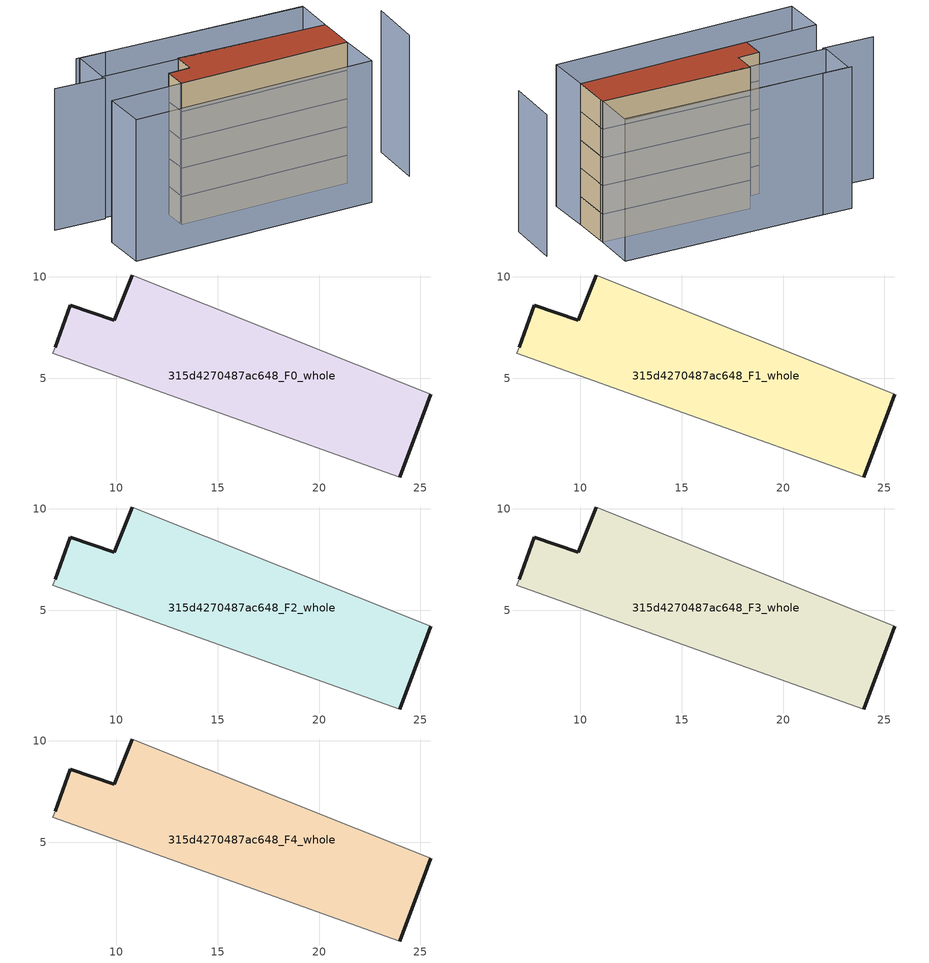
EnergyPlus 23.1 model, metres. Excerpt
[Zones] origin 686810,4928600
315d4270487ac648_F0_whole
 floor ground (EU_floor_Construction): 25.5,4.2 25.33,3.75 23.99,0.13 6.88,6.24 6.99,6.53 7.73,8.6 9.91,7.86 10.78,10.09 z0
 wall outside (EU_wall_Construction): 23.99,0.13 25.33,3.75 25.5,4.2 / 10.78,10.09 9.91,7.86 7.73,8.6 6.99,6.53 z0:3
 wall adiabatic (EU_wall_Construction): 25.5,4.2 10.78,10.09 / 6.99,6.53 6.88,6.24 23.99,0.13 z0:3
315d4270487ac648_F1_whole
 floor to 315d4270487ac648_F0_whole (EU_floor_Construction): 25.5,4.2 25.33,3.75 23.99,0.13 6.88,6.24 6.99,6.53 7.73,8.6 9.91,7.86 10.78,10.09 z3
 wall outside (EU_wall_Construction): 23.99,0.13 25.33,3.75 25.5,4.2 / 10.78,10.09 9.91,7.86 7.73,8.6 6.99,6.53 z3:6
 wall adiabatic (EU_wall_Construction): 25.5,4.2 10.78,10.09 / 6.99,6.53 6.88,6.24 23.99,0.13 z3:6
315d4270487ac648_F2_whole
 floor to 315d4270487ac648_F1_whole (EU_floor_Construction): 25.5,4.2 25.33,3.75 23.99,0.13 6.88,6.24 6.99,6.53 7.73,8.6 9.91,7.86 10.78,10.09 z6
 wall outside (EU_wall_Construction): 23.99,0.13 25.33,3.75 25.5,4.2 / 10.78,10.09 9.91,7.86 7.73,8.6 6.99,6.53 z6:9
 wall adiabatic (EU_wall_Construction): 25.5,4.2 10.78,10.09 / 6.99,6.53 6.88,6.24 23.99,0.13 z6:9
315d4270487ac648_F3_whole
 floor to 315d4270487ac648_F2_whole (EU_floor_Construction): 25.5,4.2 25.33,3.75 23.99,0.13 6.88,6.24 6.99,6.53 7.73,8.6 9.91,7.86 10.78,10.09 z9
 wall outside (EU_wall_Construction): 23.99,0.13 25.33,3.75 25.5,4.2 / 10.78,10.09 9.91,7.86 7.73,8.6 6.99,6.53 z9:12
 wall adiabatic (EU_wall_Construction): 25.5,4.2 10.78,10.09 / 6.99,6.53 6.88,6.24 23.99,0.13 z9:12
315d4270487ac648_F4_whole
 floor to 315d4270487ac648_F3_whole (EU_floor_Construction): 25.5,4.2 25.33,3.75 23.99,0.13 6.88,6.24 6.99,6.53 7.73,8.6 9.91,7.86 10.78,10.09 z12
 wall outside (EU_wall_Construction): 23.99,0.13 25.33,3.75 25.5,4.2 / 10.78,10.09 9.91,7.86 7.73,8.6 6.99,6.53 z12:15
 wall adiabatic (EU_wall_Construction): 25.5,4.2 10.78,10.09 / 6.99,6.53 6.88,6.24 23.99,0.13 z12:15
 roof outside (EU_roof_Construction): 23.99,0.13 25.33,3.75 25.5,4.2 10.78,10.09 9.91,7.86 7.73,8.6 6.99,6.53 6.88,6.24 z15
shading: 28.98,-3.36 31.27,2.09 / 27.03,8.35 4.37,17.39 / 3.09,12.62 -1.91,14.69 / -0.34,8.86 23.99,0.13 / 23.99,0.13 22.39,-4.33 / 22.39,-4.33 -1.94,4.4 / -1.94,4.4 -0.34,8.86 / 25.5,4.2 3.02,12.95 / 3.02,12.95 4.69,17.24 / 4.69,17.24 27.17,8.49 / 27.17,8.49 25.5,4.2 z0:15
[Building]
EU S2 Campaign: North Axis=0; Terrain=City; Solar Distribution=FullExterior
[Site:Location]
Bologna: Latitude=44.5; Longitude=11.25; Time Zone=1; Elevation=37
[SizingPeriod:WeatherFileDays]
AnnualSizingPeriod: Begin Month=1; Begin Day of Month=1; End Month=12; End Day of Month=31; Day of Week for Start Day=Monday; Use Weather File Daylight Saving Period=No; Use Weather File Rain and Snow Indicators=No
[MATERIAL]
EU_InternalMass_Material: Roughness=MediumRough; Thickness=0.1; Conductivity=1; Density=1800; Specific Heat=900; Thermal Absorptance=0.9; Solar Absorptance=0.7; Visible Absorptance=0.7
[MATERIAL:NOMASS] Roughness=MediumRough; Thermal Absorptance=0.9; Solar Absorptance=0.7; Visible Absorptance=0.7
Name | Thermal Resistance
EU_wall_NoMass | 0.779417
EU_roof_NoMass | 0.435466
EU_floor_NoMass | 0.588222
[CONSTRUCTION]
EU_wall_Construction: EU_wall_NoMass
EU_roof_Construction: EU_roof_NoMass
EU_floor_Construction: EU_floor_NoMass
EU_InternalMass_Construction: EU_InternalMass_Material
[ZONE] Type=1; Multiplier=1; Ceiling Height=autocalculate; Floor Area=autocalculate; Part of Total Floor Area=Yes
Name | Volume
315d4270487ac648_F0_whole | 238.35
315d4270487ac648_F1_whole; 315d4270487ac648_F2_whole; 315d4270487ac648_F3_whole; 315d4270487ac648_F4_whole | 238.351
[INTERNALMASS] Construction=EU_InternalMass_Construction; Surface Area=79.4498
Name | Zone or ZoneList
315d4270487ac648_F0_whole_EU_InternalMass | 315d4270487ac648_F0_whole
315d4270487ac648_F1_whole_EU_InternalMass | 315d4270487ac648_F1_whole
315d4270487ac648_F2_whole_EU_InternalMass | 315d4270487ac648_F2_whole
315d4270487ac648_F3_whole_EU_InternalMass | 315d4270487ac648_F3_whole
315d4270487ac648_F4_whole_EU_InternalMass | 315d4270487ac648_F4_whole
[OTHEREQUIPMENT] Fuel Type=Electricity; Design Level Calculation Method=Watts/Area; Power per Zone Floor Area=1; Fraction Latent=0; Fraction Radiant=0; Fraction Lost=0; Carbon Dioxide Generation Rate=0; EndUse Subcategory=EU_Step8_InternalGains
Name | Zone or ZoneList or Space or SpaceList | Schedule
EU_Step8_InternalGain_315d4270487ac648_F0_whole_f000 | 315d4270487ac648_F0_whole | EU_Step8_GainSchedule_315d4270487ac648_F0_whole_f000
EU_Step8_InternalGain_315d4270487ac648_F1_whole_f000 | 315d4270487ac648_F1_whole | EU_Step8_GainSchedule_315d4270487ac648_F1_whole_f000
EU_Step8_InternalGain_315d4270487ac648_F2_whole_f000 | 315d4270487ac648_F2_whole | EU_Step8_GainSchedule_315d4270487ac648_F2_whole_f000
EU_Step8_InternalGain_315d4270487ac648_F3_whole_f000 | 315d4270487ac648_F3_whole | EU_Step8_GainSchedule_315d4270487ac648_F3_whole_f000
EU_Step8_InternalGain_315d4270487ac648_F4_whole_f000 | 315d4270487ac648_F4_whole | EU_Step8_GainSchedule_315d4270487ac648_F4_whole_f000
[ZONEVENTILATION:DESIGNFLOWRATE] Schedule=EU_AlwaysOn; Design Flow Rate Calculation Method=AirChanges/Hour; Air Changes per Hour=0.712058; Ventilation Type=Natural; Fan Pressure Rise=0; Fan Total Efficiency=1; Constant Term Coefficient=1; Temperature Term Coefficient=0; Velocity Term Coefficient=0; Velocity Squared Term Coefficient=0; Minimum Indoor Temperature=-100; Maximum Indoor Temperature=100; Delta Temperature=-100; Minimum Outdoor Temperature=-100; Maximum Outdoor Temperature=100; Maximum Wind Speed=40
Name | Zone or ZoneList or Space or SpaceList
EU_ConstantAir_315d4270487ac648_F0_whole | 315d4270487ac648_F0_whole
EU_ConstantAir_315d4270487ac648_F1_whole | 315d4270487ac648_F1_whole
EU_ConstantAir_315d4270487ac648_F2_whole | 315d4270487ac648_F2_whole
EU_ConstantAir_315d4270487ac648_F3_whole | 315d4270487ac648_F3_whole
EU_ConstantAir_315d4270487ac648_F4_whole | 315d4270487ac648_F4_whole
[HVACTEMPLATE:THERMOSTAT] Constant Heating Setpoint=20; Constant Cooling Setpoint=50
EU_HeatOnly_315d4270487ac648_F0_whole; EU_HeatOnly_315d4270487ac648_F1_whole; EU_HeatOnly_315d4270487ac648_F2_whole; EU_HeatOnly_315d4270487ac648_F3_whole; EU_HeatOnly_315d4270487ac648_F4_whole
[HVACTEMPLATE:ZONE:IDEALLOADSAIRSYSTEM] System Availability Schedule=EU_AlwaysOn; Maximum Heating Supply Air Temperature=50; Minimum Cooling Supply Air Temperature=13; Maximum Heating Supply Air Humidity Ratio=0.0156; Minimum Cooling Supply Air Humidity Ratio=0.0077; Heating Limit=NoLimit; Cooling Limit=NoLimit; Heating Availability Schedule=EU_AlwaysOn; Cooling Availability Schedule=EU_CoolingOff; Dehumidification Control Type=ConstantSensibleHeatRatio; Cooling Sensible Heat Ratio=0.7; Dehumidification Setpoint=60; Humidification Control Type=None; Humidification Setpoint=30; Outdoor Air Method=None; Outdoor Air Flow Rate per Person=0.00944; Outdoor Air Flow Rate per Zone Floor Area=0; Outdoor Air Flow Rate per Zone=0; Demand Controlled Ventilation Type=None; Outdoor Air Economizer Type=NoEconomizer; Heat Recovery Type=None; Sensible Heat Recovery Effectiveness=0.7; Latent Heat Recovery Effectiveness=0.65
Name | Template Thermostat
315d4270487ac648_F0_whole | EU_HeatOnly_315d4270487ac648_F0_whole
315d4270487ac648_F1_whole | EU_HeatOnly_315d4270487ac648_F1_whole
315d4270487ac648_F2_whole | EU_HeatOnly_315d4270487ac648_F2_whole
315d4270487ac648_F3_whole | EU_HeatOnly_315d4270487ac648_F3_whole
315d4270487ac648_F4_whole | EU_HeatOnly_315d4270487ac648_F4_whole
[SIZING:ZONE] Zone Cooling Design Supply Air Temperature Input Method=SupplyAirTemperature; Zone Cooling Design Supply Air Temperature=13; Zone Heating Design Supply Air Temperature Input Method=SupplyAirTemperature; Zone Heating Design Supply Air Temperature=50; Zone Cooling Design Supply Air Humidity Ratio=0.008; Zone Heating Design Supply Air Humidity Ratio=0.008; Cooling Design Air Flow Method=DesignDay; Cooling Design Air Flow Rate=0; Cooling Minimum Air Flow per Zone Floor Area=0.000762; Cooling Minimum Air Flow=0; Cooling Minimum Air Flow Fraction=0.2; Heating Design Air Flow Method=DesignDay; Heating Design Air Flow Rate=0; Heating Maximum Air Flow per Zone Floor Area=0.002032; Heating Maximum Air Flow=0.141576; Heating Maximum Air Flow Fraction=0.3; Account for Dedicated Outdoor Air System=No; Dedicated Outdoor Air System Control Strategy=NeutralSupplyAir; Dedicated Outdoor Air Low Setpoint Temperature for Design=autosize; Dedicated Outdoor Air High Setpoint Temperature for Design=autosize; Zone Load Sizing Method=Sensible Load Only No Latent Load; Zone Latent Cooling Design Supply Air Humidity Ratio Input Method=HumidityRatioDifference; Zone Cooling Design Supply Air Humidity Ratio Difference=0.005; Zone Latent Heating Design Supply Air Humidity Ratio Input Method=HumidityRatioDifference; Zone Humidification Design Supply Air Humidity Ratio Difference=0.005
315d4270487ac648_F0_whole; 315d4270487ac648_F1_whole; 315d4270487ac648_F2_whole; 315d4270487ac648_F3_whole; 315d4270487ac648_F4_whole
[SCHEDULE:CONSTANT]
Name | Hourly Value
EU_AlwaysOn | 1
EU_CoolingOff | 0
[SCHEDULE:FILE] Column Number=1; Rows to Skip at Top=0; Number of Hours of Data=8760; Column Separator=Comma; Interpolate to Timestep=No; Minutes per Item=60; Adjust Schedule for Daylight Savings=Yes
Name | File
EU_Step8_GainSchedule_315d4270487ac648_F0_whole_f000 | ../../schedules/315d4270487ac648/315d4270487ac648_F0_whole_f000_gain.csv
EU_Step8_GainSchedule_315d4270487ac648_F1_whole_f000 | ../../schedules/315d4270487ac648/315d4270487ac648_F1_whole_f000_gain.csv
EU_Step8_GainSchedule_315d4270487ac648_F2_whole_f000 | ../../schedules/315d4270487ac648/315d4270487ac648_F2_whole_f000_gain.csv
EU_Step8_GainSchedule_315d4270487ac648_F3_whole_f000 | ../../schedules/315d4270487ac648/315d4270487ac648_F3_whole_f000_gain.csv
EU_Step8_GainSchedule_315d4270487ac648_F4_whole_f000 | ../../schedules/315d4270487ac648/315d4270487ac648_F4_whole_f000_gain.csv
